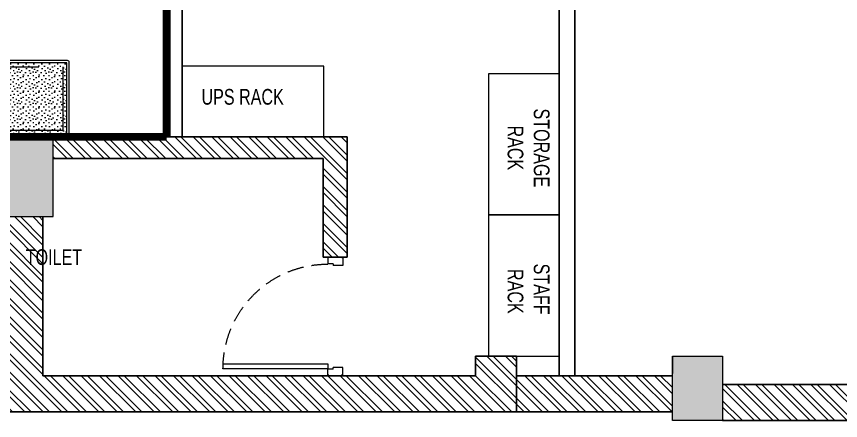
# Model space of a CAD drawing. Header units: feet. Extents: x 2754213 to 2776359, y -5767125 to -5759417.
# Drawn here: x 2767299 to 2772546, y -5767125 to -5764550 of the extents above; entities that cross this region are included whole.
import ezdxf

# ---------------------------------------------------------------- set-up
doc = ezdxf.new("R2010")
doc.units = ezdxf.units.FT
doc.header["$LTSCALE"] = 33
doc.header["$MEASUREMENT"] = 0
doc.linetypes.add('ACAD_ISO03W100', pattern=[30, 12, -18])
doc.linetypes.add('HIDDEN2', pattern=[4.7625, 3.175, -1.5875])
doc.layers.add('A-WALL', color=1, linetype='Continuous')
for name, color, linetype, lineweight in [('Column', 243, 'Continuous', 9), ('Door', 2, 'Continuous', 13), ('LENS-DOOR', 34, 'Continuous', 20), ('LENS-HATCH', 251, 'Continuous', 5), ('LENS-PARTITION', 21, 'Continuous', 25), ('LENS-TEXT', 31, 'Continuous', 5), ('LENS_DIMENSION', 193, 'Continuous', 0), ('LENS_TEXT', 31, 'Continuous', 5), ('LK-FF&E FLOOR', 1, 'Continuous', 9), ('LK-FF&E WALL', 1, 'Continuous', 9), ('LK-FLUTTED FINISH', 20, 'Continuous', 30), ('LK-MIRROR', 133, 'Continuous', 13), ('LN-ELEVATION-2', 103, 'Continuous', 20), ('LN-ELEVATION-5', 167, 'Continuous', 5), ('LN-HATCH', 251, 'Continuous', 0)]:
    doc.layers.add(name, color=color, linetype=linetype, lineweight=lineweight)
doc.styles.add('LK TXT', font='GILC____.TTF', dxfattribs={"height": 100})
doc.styles.get("Standard").update_dxf_attribs({"font": 'GILC____.TTF'})
pattern_1 = [(315, (-3180735.66, 5457392.19), (58.8666395, 58.8666395), []), (315, (-3180735.66, 5457352.94), (58.8666395, 58.8666395), [])]

# ---------------------------------------------------------------- blocks, each defined once
blk = doc.blocks.new('*U42')
at = {"layer": 'LENS-DOOR'}
for p, q in [((548121.1, 1779240.9), (548121.1, 1778574.2)), ((548121.1, 1779240.9), (548152.6, 1779240.9)), ((548152.6, 1778574.2), (548152.6, 1779240.9)), ((547441.3, 1778568.9), (547446.5, 1778568.9)), ((547441.3, 1778483.8), (547441.3, 1778568.9)), ((547446.5, 1778574.2), (547483.3, 1778574.2)), ((547446.5, 1778568.9), (547446.5, 1778574.2)), ((547483.3, 1778540), (547483.3, 1778574.2)), ((547483.3, 1778540), (547493.8, 1778540)), ((547493.8, 1778478.5), (547493.8, 1778540)), ((548121.1, 1778574.2), (548152.6, 1778574.2)), ((548144.8, 1778478.5), (548144.8, 1778540)), ((548155.3, 1778540), (548144.8, 1778540)), ((548192, 1778574.2), (548155.3, 1778574.2)), ((548155.3, 1778540), (548155.3, 1778574.2)), ((548192, 1778568.9), (548192, 1778574.2)), ((548197.3, 1778568.9), (548192, 1778568.9)), ((548197.3, 1778483.8), (548197.3, 1778568.9)), ((547441.3, 1778483.8), (547446.5, 1778483.8)), ((547446.5, 1778478.5), (547446.5, 1778483.8)), ((548192, 1778478.5), (548192, 1778483.8)), ((548197.3, 1778483.8), (548192, 1778483.8)), ((547446.5, 1778478.5), (547493.8, 1778478.5)), ((548192, 1778478.5), (548144.8, 1778478.5))]:
    blk.add_line(p, q, dxfattribs=at)
at = {"layer": 'LENS-DOOR', "color": 7, "linetype": 'HIDDEN2'}
blk.add_ellipse((548152.6, 1778574.2), major_axis=(-666.7, 0), ratio=1, start_param=-1.570791, end_param=0.051209, dxfattribs=at)
blk = doc.blocks.new('A$Ce8050de2')
at = {"layer": 'Column'}
h = blk.add_hatch(color=8, dxfattribs=at)
h.dxf.hatch_style = 1
h.paths.add_polyline_path([(-21001, 7413), (-21001, 7478), (-21001, 7708), (-21356, 7708), (-21356, 7413)])
h.paths.add_polyline_path([(-21110.5, 1578), (-21021, 1578), (-21021, 1818), (-21021, 1898), (-21346, 1898), (-21346, 1578)])
h.paths.add_polyline_path([(-17599, 1578), (-17599, 1798), (-17599, 1878), (-17924, 1878), (-17924, 1818), (-17924, 1578)])
h.paths.add_polyline_path([(-14041, 1578), (-14041, 1808), (-14041, 1888), (-14386, 1888), (-14386, 1798), (-14386, 1578)])
h.paths.add_polyline_path([(-14041, 7408), (-14041, 7478), (-14041, 7708), (-14381, 7708), (-14381, 7478), (-14381, 7408)])
h.paths.add_polyline_path([(-8661, 7393), (-8661, 7478), (-8661, 7708), (-9156, 7708), (-9156, 7478), (-9156, 7393)])
h.paths.add_polyline_path([(-8891, 1299), (-8826, 1299), (-8826, 1670), (-8826, 1808), (-9121, 1808), (-9121, 1299)])
h.paths.add_polyline_path([(-4564, 0), (-4564, 230), (-4564, 410), (-4884, 410), (-4884, 299.5), (-4884, 0)])
h.paths.add_polyline_path([(-21346, 6368), (-21346, 5952), (-21001, 5952), (-21001, 6368)])
at = {"layer": 'LN-HATCH'}
h = blk.add_hatch(dxfattribs=at)
h.set_pattern_fill('ANSI32', color=256, scale=222, angle=-90)
h.set_pattern_definition(pattern_1)
h.paths.add_polyline_path([(-14381, 7478), (-14381, 7708), (-21001, 7708), (-21001, 7478), (-16495, 7478), (-16445, 7478)])
h.paths.add_polyline_path([(-14041, 7708), (-14041, 7478), (-9156, 7478), (-9156, 7708)])
h.paths.add_polyline_path([(-21021, 1818), (-21021, 1578), (-17924, 1578), (-17924, 1818)])
h.paths.add_polyline_path([(-17599, 1798), (-17599, 1578), (-14386, 1578), (-14386, 1798)])
h.paths.add_polyline_path([(-14041, 1808), (-14041, 1578), (-9121, 1578), (-9121, 1808)])
h.paths.add_polyline_path([(-7107, 1670), (-7107, 1041), (-6954, 1041), (-6954, 1808), (-8826, 1808), (-8826, 1670)])
h.paths.add_polyline_path([(-8891, 1299), (-9121, 1299), (-9121, 55), (-7119, 55), (-6966, 55), (-6137, 55), (-5877, 55), (-5877, 299.5), (-5877, 410), (-6137, 410), (-6137, 285), (-6966, 285), (-7119, 285), (-8891, 285)])
h.paths.add_polyline_path([(-4564, 230), (-4564, 0), (0, 0), (0, 7708), (-8661, 7708), (-8661, 7478), (-230, 7478), (-230, 230)])
h = blk.add_hatch(dxfattribs=at)
h.set_pattern_fill('ANSI32', color=256, scale=222, angle=-90)
h.set_pattern_definition(pattern_1)
h.paths.add_polyline_path([(-4884, 55), (-4884, 285), (-5877, 285), (-5877, 55)])
at = {"layer": 'A-WALL'}
for p, q in [((-8826, 1808), (-6954, 1808)), ((-6954, 1808), (-6954, 1041)), ((-7107, 1670), (-8826, 1670)), ((-7107, 1041), (-7107, 1670)), ((-8891, 1299), (-8891, 285)), ((-6954, 1041), (-7107, 1041)), ((-6137, 285), (-6137, 410)), ((-6137, 410), (-5877, 410)), ((-5877, 410), (-5877, 299.5)), ((-8891, 285), (-7119, 285)), ((-7119, 285), (-6966, 285)), ((-6966, 285), (-6137, 285)), ((-5877, 299.5), (-5877, 55)), ((-5877, 285), (-4884, 285)), ((-4564, 230), (-230, 230)), ((-9121, 55), (-7119, 55)), ((-7119, 55), (-6966, 55)), ((-6966, 55), (-6137, 55)), ((-5877, 55), (-6158, 55)), ((-5877, 55), (-4884, 55)), ((-4564, 0), (0, 0))]:
    blk.add_line(p, q, dxfattribs=at)
at = {"layer": 'Column'}
for p, q in [((-4884, 410), (-4884, 299.5)), ((-4884, 410), (-4564, 410)), ((-4564, 410), (-4564, 230)), ((-4884, 0), (-4884, 299.5)), ((-4564, 230), (-4564, 0)), ((-4564, 0), (-4884, 0))]:
    blk.add_line(p, q, dxfattribs=at)
blk.add_lwpolyline([(-8826, 1670), (-8826, 1808), (-9121, 1808), (-9121, 1299), (-8891, 1299), (-8826, 1299)], close=True, dxfattribs=at)
at = {"layer": 'Door', "xscale": -1, "rotation": 90}
blk.add_blockref('*U42', (1771495.9, 548482.3), dxfattribs=at)
blk = doc.blocks.new('3 seater Bench 1385')
at = {"layer": 'LENS-HATCH', "lineweight": 0}
h = blk.add_hatch(dxfattribs=at)
h.set_pattern_fill('STIP1', color=177, scale=100, angle=270, pattern_type=2)
h.set_pattern_definition([(270, (6617025.25, -170439.11), (100, -2e-13), [0, -100]), (270, (6617009.25, -170451.11), (100, -2e-13), [0, -100]), (270, (6616985.25, -170446.11), (100, -2e-13), [0, -100]), (270, (6616962.25, -170481.11), (100, -2e-13), [0, -100]), (270, (6616998.25, -170478.11), (100, -2e-13), [0, -100]), (270, (6617022.25, -170505.11), (100, -2e-13), [0, -100]), (270, (6617029.25, -170470.11), (100, -2e-13), [0, -100]), (270, (6616988.25, -170512.11), (100, -2e-13), [0, -100]), (270, (6616956.25, -170507.11), (100, -2e-13), [0, -100]), (270, (6616941.25, -170433.11), (100, -2e-13), [0, -100]), (270, (6616961.25, -170451.11), (100, -2e-13), [0, -100]), (270, (6616942.25, -170465.11), (100, -2e-13), [0, -100]), (270, (6617006.25, -170526.11), (100, -2e-13), [0, -100]), (270, (6616981.25, -170494.11), (100, -2e-13), [0, -100]), (270, (6617014.25, -170486.11), (100, -2e-13), [0, -100]), (270, (6617005.25, -170503.11), (100, -2e-13), [0, -100]), (270, (6616978.25, -170467.11), (100, -2e-13), [0, -100]), (270, (6617032.25, -170495.11), (100, -2e-13), [0, -100]), (270, (6616973.25, -170526.11), (100, -2e-13), [0, -100]), (270, (6616943.25, -170523.11), (100, -2e-13), [0, -100])])
h.paths.add_polyline_path([(677.5, 227.5), (225.8, 227.5), (225.8, -227.5), (677.5, -227.5)])
h.paths.add_polyline_path([(-225.8, 227.5), (225.8, 227.5), (225.8, -227.5), (-225.8, -227.5)])
h.paths.add_polyline_path([(-677.5, 227.5), (-225.8, 227.5), (-225.8, -227.5), (-677.5, -227.5)])
at = {"layer": 'LN-ELEVATION-2', "ltscale": 0.5}
for points in [[(-677.5, 227.5), (-225.8, 227.5), (-225.8, -227.5), (-677.5, -227.5)], [(-225.8, 227.5), (225.8, 227.5), (225.8, -227.5), (-225.8, -227.5)], [(677.5, 227.5), (225.8, 227.5), (225.8, -227.5), (677.5, -227.5)]]:
    blk.add_lwpolyline(points, close=True, dxfattribs=at)
at = {"layer": 'LN-ELEVATION-5', "ltscale": 0.5}
blk.add_lwpolyline([(682.5, 242.5), (-682.5, 242.5, 0.414214), (-692.5, 232.5), (-692.5, -232.5, 0.414214), (-682.5, -242.5), (682.5, -242.5, 0.414214), (692.5, -232.5), (692.5, 232.5, 0.414214)], format="xyb", close=True, dxfattribs=at)
blk.add_lwpolyline([(677.5, 227.5), (-677.5, 227.5), (-677.5, -227.5), (677.5, -227.5)], close=True, dxfattribs=at)
at = {"layer": 'LN-ELEVATION-5', "linetype": 'HIDDEN2', "ltscale": 11}
blk.add_lwpolyline([(-652.5, 202.5), (652.5, 202.5), (652.5, -202.5), (-652.5, -202.5)], close=True, dxfattribs=at)

msp = doc.modelspace()

# ---------------------------------------------------------------- linework, layer by layer
at = {"layer": 'LENS-PARTITION'}
for points in [[(2770855, -5762046.6), (2770755, -5762046.6), (2770755, -5766839.6), (2770855, -5766839.6)], [(2768255, -5765316.6), (2768255, -5762896.6), (2768355, -5762896.6), (2768355, -5765316.6)]]:
    msp.add_lwpolyline(points, close=True, dxfattribs=at)
at = {"layer": 'LENS_DIMENSION'}
msp.add_lwpolyline([(2770855, -5766839.6), (2771475, -5766839.6), (2771475, -5766714.6), (2771795, -5766714.6), (2771795, -5766894.6), (2776129, -5766894.6), (2776129, -5759646.6), (2772455, -5759646.6), (2772455, -5762596.6), (2770855, -5762596.6)], close=True, dxfattribs=at)
at = {"layer": 'LK-FF&E WALL'}
for points in [[(2769255, -5764866.6), (2768355, -5764866.6), (2768355, -5765316.6), (2769255, -5765316.6)], [(2770755, -5765814.6), (2770755, -5764914.6), (2770305, -5764914.6), (2770305, -5765814.6)], [(2770755, -5766714.6), (2770755, -5765814.6), (2770305, -5765814.6), (2770305, -5766714.6)]]:
    msp.add_lwpolyline(points, close=True, dxfattribs=at)
at = {"layer": 'LK-FLUTTED FINISH', "linetype": 'ACAD_ISO03W100', "ltscale": 0.05, "const_width": 50}
msp.add_lwpolyline([(2768255, -5759646.6), (2768255, -5765316.6)], dxfattribs=at)
at = {"layer": 'LK-MIRROR', "linetype": 'ACAD_ISO03W100', "ltscale": 0.05, "const_width": 50}
msp.add_lwpolyline([(2768255, -5765316.6), (2766219.9, -5765316.6)], dxfattribs=at)

# ---------------------------------------------------------------- block references
at = {"layer": 'LENS_DIMENSION'}
msp.add_blockref('A$Ce8050de2', (2776359, -5767124.6), dxfattribs=at)
at = {"layer": 'LK-FF&E FLOOR'}
msp.add_blockref('3 seater Bench 1385', (2766942, -5765074.1), dxfattribs=at)

# ---------------------------------------------------------------- texts
at = {"layer": 'LENS-TEXT', "color": 0, "linetype": 'Continuous', "ltscale": 3, "insert": (2768739.1, -5765062.8), "char_height": 100, "attachment_point": 5, "style": 'LK TXT'}
msp.add_mtext_dynamic_manual_height_columns('UPS RACK', width=1099.487, gutter_width=1, heights=[0], dxfattribs=at)
at = {"layer": 'LENS-TEXT', "color": 0, "linetype": 'Continuous', "ltscale": 3, "char_height": 100, "attachment_point": 5, "rotation": 270, "style": 'LK TXT'}
for s, insert in [('STORAGE \\PRACK', (2770558.8, -5765387.3)), ('STAFF\\P RACK', (2770558.8, -5766287.3))]:
    msp.add_mtext_dynamic_manual_height_columns(s, width=1099.487, gutter_width=1, heights=[0], dxfattribs=dict(at, insert=insert))
at = {"layer": 'LENS_TEXT', "linetype": 'Continuous', "ltscale": 3, "insert": (2767537.5, -5766084.1), "char_height": 100, "attachment_point": 5}
msp.add_mtext_dynamic_manual_height_columns('TOILET', width=481.996, gutter_width=1, heights=[0], dxfattribs=at)

doc.saveas('drawing.dxf')
